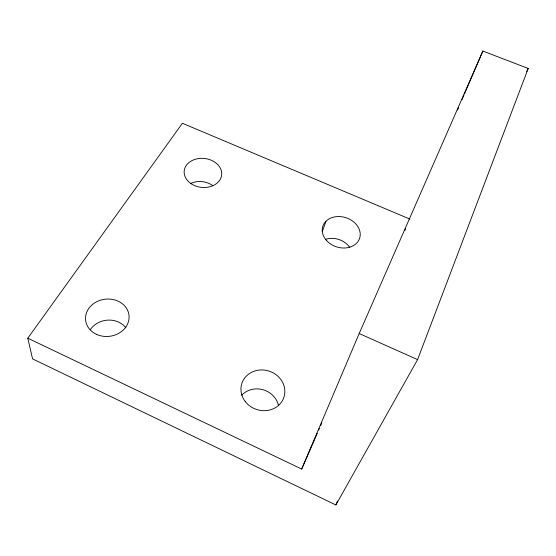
<?xml version="1.0" encoding="UTF-8"?>
<svg xmlns="http://www.w3.org/2000/svg" width="556" height="556" viewBox="0 0 556 556"><rect width="100%" height="100%" fill="white"/><g stroke="black" fill="none" stroke-linecap="round" stroke-linejoin="round"><path stroke-width="0.83" d="M322.251 231.706L325.962 221.225M27.8 338.187L32.568 358.877L335.866 504.952L417.584 359.621L528.2 68.471L482.872 51.048L359.19 333.524L301.672 469.062L27.8 338.187L182.41 123.272L409.848 219.071M335.866 504.952L337.471 500.928M457.539 110.095L458.568 107.697M461.994 99.719L464.045 94.93M464.733 93.338L482.872 51.048M404.782 230.643L405.685 228.572M301.672 469.062L317.288 433.284M318.671 430.108L319.366 428.516M320.756 425.333L321.799 422.949M526.664 71.578L528.2 68.471M359.19 333.524L417.584 359.621M90.322 329.632A21.017 18.251 -8 0 1 125.92 327.831M241.714 395.226A21.295 19.668 19.1 0 1 262.849 389.687A21.295 19.668 19.1 0 1 278.48 405.261M325.455 239.358A18.702 15.081 18.3 0 1 349.78 247.427M190.771 183.445A18.216 14.331 5.9 0 1 212.628 185.544M326.58 240.567A19.363 15.318 17.9 0 0 359.051 239.719A19.363 15.318 17.9 0 0 338.013 216.541A19.363 15.318 17.9 0 0 326.58 240.567M245.279 401.578A22.15 20.183 18.2 0 0 283.067 399.396A22.15 20.183 18.2 0 0 260.319 369.976A22.15 20.183 18.2 0 0 245.279 401.578M190.68 183.424A18.841 14.532 6.2 0 0 221.406 176.433A18.841 14.532 6.2 0 0 196.727 158.898A18.841 14.532 6.2 0 0 190.68 183.424M96.654 334.427A21.837 18.682 -6.7 0 0 129.096 316.844A21.837 18.682 -6.7 0 0 96.167 302.019A21.837 18.682 -6.7 0 0 96.654 334.427"/></g></svg>
